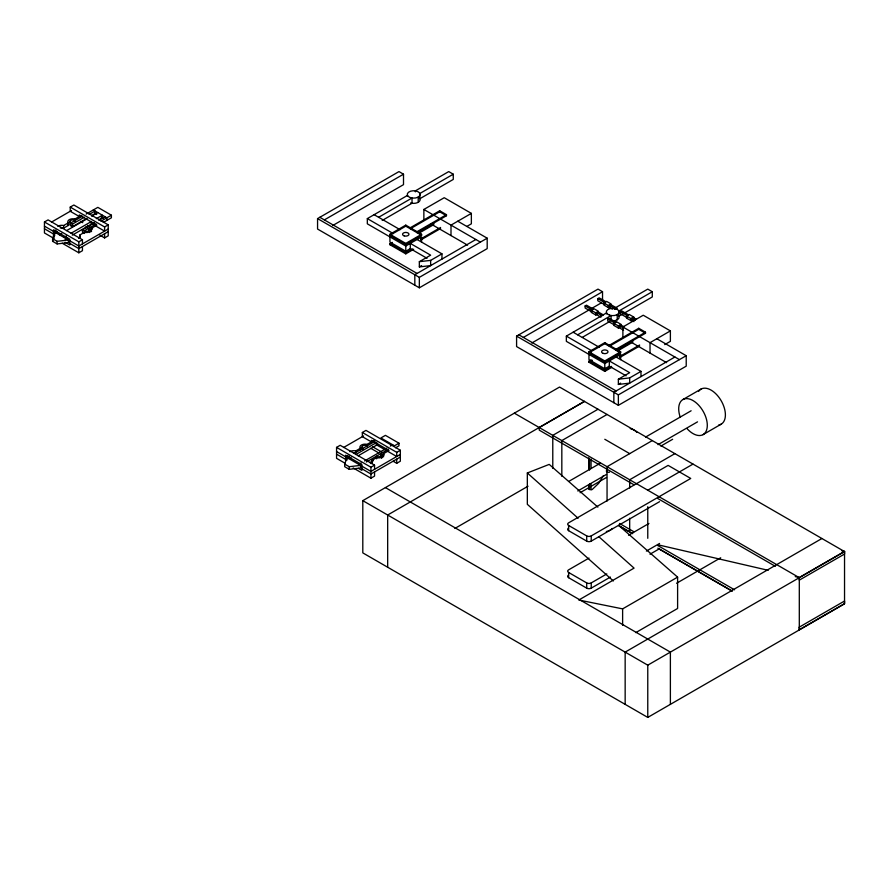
<?xml version="1.0" encoding="UTF-8"?>
<svg xmlns="http://www.w3.org/2000/svg" width="889" height="889" viewBox="0 0 889 889"><rect width="100%" height="100%" fill="white"/><g stroke="black" fill="none" stroke-linecap="round" stroke-linejoin="round"><path stroke-width="1.33" d="M844.55 551.413L799.311 577.528L799.311 580.139L844.55 554.025L844.55 551.413L841.839 550.791M52.595 238.697L57.118 241.308L68.42 240.008L68.42 242.619L57.118 243.919L52.595 241.308L52.595 238.697L54.851 232.173L78.832 246.009L108.225 229.04M52.595 241.308L54.851 234.785M346.966 460.169L346.966 457.557L360.534 465.392L360.534 468.003L349.221 469.314L344.699 466.703L344.699 464.091L346.966 457.557L349.299 456.201M607.076 468.959L606.442 470.759A2.234 1.289 0 0 0 607.22 472.003A2.234 1.289 0 0 0 609.487 472.203M603.431 475.604L598.63 483.394L592.274 489.439A1.278 0.733 0 0 1 591.063 489.672L589.54 489.506A1.278 0.733 0 0 1 588.785 488.317L588.785 485.538M53.929 238.43L44.45 232.951L44.45 221.983L48.073 219.894L82.444 239.741L82.444 243.919M70.231 207.104L104.613 226.951L104.613 231.129L95.568 225.906L95.568 224.339L79.277 214.938L79.277 216.505L70.231 211.282L70.231 207.104L73.854 205.015L108.225 224.861L108.225 235.829L104.613 237.919L99.868 235.174M51.506 222.094L71.498 210.549M55.785 230.062L53.496 231.384L44.45 226.162M57.774 226.317A5.123 2.956 0 0 1 63.641 225.528L68.231 222.883A5.123 2.956 0 0 1 69.331 219.639A5.123 2.956 0 0 1 74.943 219.005L81.088 215.46M86.778 218.438L72.498 226.684L70.687 225.639L70.687 223.028L82.588 216.16M86.155 214.093L97.823 207.359L111.392 215.194L111.392 217.805L103.302 222.483M60.285 228.017A5.123 2.956 0 0 1 63.641 228.14L68.231 225.495L68.231 222.883M75.209 221.561L75.209 220.416A3.2 1.845 0 0 0 70.687 220.416A3.2 1.845 0 0 0 70.687 223.028L72.498 224.072L84.399 217.205M89.156 214.449L95.112 211.015L95.112 213.627L91.545 215.694M59.374 234.785L61.786 233.396M66.586 230.618L87.011 218.827M91.823 216.049L97.823 212.582M63.897 237.396L66.308 236.007M71.109 233.229L91.534 221.439M96.345 218.661L102.346 215.194L102.346 217.805L98.746 219.883M65.097 239.308L67.508 237.93M72.309 235.152L93.934 222.661M96.156 223.995L84.255 230.862L84.255 233.474L82.444 232.429L82.444 229.818L94.345 222.95M99.112 220.194L105.069 216.76M100.924 221.239L111.392 215.194M78.565 238.319A5.123 2.956 0 0 0 79.921 234.929L84.522 232.285A5.123 2.956 0 0 0 90.133 231.651A5.123 2.956 0 0 0 91.234 228.406L96.912 225.128M89.022 230.729L92.589 228.662M44.45 221.983L78.832 241.83L82.444 239.741M104.613 226.951L108.225 224.861M108.225 231.651L78.832 248.62L69.775 243.397M62.23 243.219L78.832 252.798L82.444 250.709L82.444 246.531M457.791 221.217L487.194 238.185L487.194 248.631L419.341 287.803L317.562 229.051L317.562 218.605L398.983 171.588L403.506 174.2L403.506 184.656L332.742 225.506M324.352 219.905L403.506 174.2M421.597 242.108L421.597 236.885L405.773 246.02L367.324 223.828L367.324 218.605L407.506 195.402L407.506 196.38M378.625 217.294L412.029 198.014L412.029 203.237L382.203 220.45M453.268 174.2L419.864 193.491L419.864 198.714L453.268 179.434L453.268 174.2L448.745 171.588L415.341 190.879L415.341 191.857M423.864 219.905L423.864 209.46L444.222 197.714L471.359 213.382L471.359 223.828L466.836 226.439M389.938 234.274L405.773 225.128L421.597 234.274L421.597 235.318L405.773 244.453L389.938 235.318L389.938 234.274L405.773 243.408L421.597 234.274M389.938 235.318L405.773 226.173L421.597 235.318M439.699 210.771L410.296 227.74L410.296 228.784L439.699 211.815L446.478 215.727L446.478 214.682L439.699 210.771L439.699 211.815M413.685 249.287L405.773 253.854L389.938 244.719L389.938 243.675L392.193 242.364M389.938 244.719L392.193 243.408M446.478 214.682L417.074 231.662L417.074 232.707L446.478 215.727M418.53 232.396L433.81 223.561M418.53 233.44L433.81 224.606M420.608 239.019L440.6 227.484M420.608 240.063L440.6 228.529M389.938 236.885L389.938 242.108L405.773 251.243L410.296 248.631L427.053 258.31M471.359 213.382L451.001 225.128L451.001 235.574M389.938 243.675L405.773 252.809L412.552 248.898M441.955 259.077L441.955 253.854L430.643 260.388L430.643 265.611L419.341 266.911L419.341 261.688L430.643 255.165L410.296 243.408L410.296 248.631M419.341 266.911L421.597 265.611M475.882 239.497L414.819 274.745L414.819 285.191M317.562 218.605L419.341 277.357L487.194 238.185M656.815 338.731L686.219 355.711L686.219 366.157L618.366 405.328L516.587 346.566L516.587 336.12L598.008 289.114L602.531 291.725L602.531 300.86M523.377 337.431L602.531 291.725M344.854 463.136L336.564 458.346L336.564 447.378L340.176 445.289L374.558 465.136L374.558 469.314M362.345 432.487L396.727 452.334L396.727 456.513L387.671 451.29L387.671 449.723L371.391 440.322L371.391 441.889L362.345 436.666L362.345 432.487L365.968 430.398L400.339 450.245L400.339 461.213L396.727 463.302L393.16 461.247M585.118 305.96L591.907 309.872L591.907 311.961L585.118 308.05L585.118 305.96L586.473 305.171L593.263 309.094M597.786 298.648L604.576 302.56L604.576 304.649L597.786 300.738L597.786 298.648L599.142 297.859L605.931 301.782M343.621 447.478L363.612 435.932M531.778 343.021L601.331 302.86M591.229 310.261L593.941 308.694L598.464 311.317L595.752 312.884L591.229 310.261L591.229 312.361L595.752 314.973L597.564 313.928M603.898 302.949L606.609 301.382L611.132 303.994L608.42 305.56L603.898 302.949L603.898 305.038L608.42 307.65L610.221 306.605M347.899 455.457L345.61 456.779L336.564 451.556M349.888 451.701A5.123 2.956 0 0 1 355.744 450.923L360.345 448.267A5.123 2.956 0 0 1 361.445 445.022A5.123 2.956 0 0 1 367.057 444.389L374.102 440.322M353.989 453.501L375.036 441.344M348.321 457.824L345.61 459.391L336.564 454.168M348.777 458.602L351.111 457.257M355.789 454.546L376.847 442.389M358.134 455.813L378.025 444.333M620.633 359.623L620.633 354.4L604.798 363.545L566.349 341.343L566.349 336.12L606.531 312.917L606.531 313.895M577.661 334.82L611.054 315.528L611.054 319.451M652.293 291.725L618.888 311.006L618.888 316.228L652.293 296.948L652.293 291.725L647.77 289.114L614.366 308.394L614.366 309.372M607.743 319.018L614.521 322.929L614.521 325.018L607.743 321.107L607.743 319.018L609.098 318.229L615.877 322.151M620.4 311.706L627.19 315.617L627.19 317.706L620.4 313.795L620.4 311.706L621.755 310.917L628.545 314.839M358.723 464.347L361.067 463.002M364.579 460.969L386.804 448.134M390.315 446.111L392.649 444.767M366.379 462.013L388.615 449.178M398.983 443.2L394.46 445.811L380.892 437.966L385.415 435.354L398.983 443.2L398.983 445.811L395.594 447.767M582.428 337.287L609.865 321.44M370.935 463.569A5.123 2.956 0 0 0 372.035 460.324L376.636 457.668A5.123 2.956 0 0 0 382.248 457.035A5.123 2.956 0 0 0 383.337 453.79L389.026 450.512M369.891 462.602L373.402 460.58M380.425 456.524L383.937 454.501M613.843 323.329L616.555 321.762L621.078 324.374L618.366 325.941L613.843 323.329L613.843 325.418L618.366 328.03L620.178 326.985M632.846 319.673L631.034 320.718L626.512 318.106L626.512 316.017L629.223 314.45L633.746 317.062L633.746 319.151M336.564 447.378L370.935 467.225L374.558 465.136M396.727 452.334L400.339 450.245M626.512 316.017L631.034 318.629L633.746 317.062M400.339 454.423L370.935 471.403L361.89 466.18M622.889 337.431L622.889 326.985L643.247 315.228L670.384 330.897L670.384 341.343L664.728 344.61M400.339 457.035L370.935 474.015L361.89 468.792M588.963 351.788L604.798 342.654L620.633 351.788L620.633 352.833L604.798 361.979L588.963 352.833L588.963 351.788L604.798 360.934L620.633 351.788M353.155 467.925L370.935 478.193L374.558 476.104L374.558 471.926M588.963 352.833L604.798 343.699L620.633 352.833M591.229 353.1L588.963 354.4L588.963 359.623L604.798 368.768L609.321 366.157L626.078 375.836M638.724 328.285L609.321 345.265L609.321 346.31L638.724 329.33L645.503 333.253L645.503 332.208L638.724 328.285L638.724 329.33M611.588 367.457L604.798 371.38L588.963 362.234L588.963 361.19L591.229 359.889M588.963 362.234L592.363 360.278M645.503 332.208L616.11 349.177L616.11 350.222L645.503 333.253M616.377 350.588L632.846 341.087M617.555 350.955L632.846 342.132M362.801 500.651L559.559 387.048L844.539 551.569L844.539 603.809L647.77 717.412L362.801 552.88L362.801 500.651L647.77 665.172L844.539 551.569M619.633 356.545L639.624 344.999M619.633 357.589L639.624 346.043M670.384 330.897L650.026 342.654L650.026 353.1M588.963 361.19L604.798 370.335L611.588 366.412M640.98 376.603L640.98 371.38L629.679 377.903L629.679 383.126L618.366 384.437L618.366 379.214L629.679 372.68L609.321 360.934L609.321 366.157M584.44 401.406L387.671 515.009L387.671 567.238M584.462 401.417L539.234 427.542L539.234 430.143L633.913 484.749M618.366 384.437L620.633 383.126M674.907 357.011L613.843 392.271L613.843 402.717M516.587 336.12L618.366 394.883L686.219 355.711M598.008 409.24L552.78 435.354L552.78 468.347M607.054 414.463L561.826 440.577L561.826 476.315M454.868 528.455L528.055 486.194M683.03 399.483L701.121 389.038M569.004 481.282L600.131 463.313M645.636 437.044L691.131 410.774M652.293 440.577L607.054 466.703L607.054 501.063M577.794 490.984L606.531 474.393M658.016 444.667L697.532 421.853M580.106 492.706L606.509 477.46M660.871 446.078L672.651 439.277M702.977 434.677L721.068 424.231M674.907 453.634L629.679 479.76L629.679 488.005M647.77 490.206L692.998 464.091M568.616 525.455L586.707 535.9A3.2 1.845 0 0 0 591.229 535.9L690.742 478.449L668.128 465.392L568.616 522.843A3.2 1.845 0 0 0 568.616 525.455L568.616 530.677L586.707 541.123A3.2 1.845 0 0 0 591.229 541.123L659.571 501.674M588.996 558.092L568.616 569.849A3.2 1.845 0 0 0 568.616 572.46L568.616 577.694L586.707 588.14A3.2 1.845 0 0 0 591.229 588.14L610.41 577.061M628.556 535.245L648.937 523.477M568.616 572.46L586.707 582.917A3.2 1.845 0 0 0 591.229 582.917L606.809 573.916M646.381 551.069L659.571 543.457M649.981 554.214L659.571 548.68M598.842 536.712L634.068 568.115L578.806 600.019L622.622 608.876L677.607 577.139L618.588 525.31M676.573 583.262L720.712 557.781M635.779 632.624L677.607 608.476L677.607 577.139M821.914 538.512L625.156 652.115L625.156 704.344M613.343 580.973L527.333 504.319L527.333 472.981L549.213 464.391L597.886 507.119M419.341 261.688L430.643 260.388M618.366 379.214L629.679 377.903M344.699 464.091L349.221 466.703L360.534 465.392M658.593 544.935L768.196 570.316M795.255 576.583L799.311 577.528M610.454 304.394L617.233 308.305M633.068 317.451L636.457 319.407M615.877 309.094L609.098 305.171L609.098 307.261L612.488 309.216M635.102 320.196L631.712 318.229L631.712 320.318L633.968 321.629M423.864 209.46L480.404 242.108M597.786 311.706L603.442 314.973M620.4 324.763L623.8 326.719M622.889 326.985L679.429 359.623M602.086 315.751L596.43 312.483L596.43 314.573L600.953 317.184M623.567 328.152L619.044 325.541L619.044 327.63L623.567 330.241M430.943 223.995L467.592 245.153M629.968 341.509L666.617 362.668M618.366 353.1L620.633 354.4M374.102 214.682L400.061 229.673M417.074 239.497L441.955 253.854M573.138 332.208L599.097 347.188M616.11 357.011L640.98 371.38M367.324 218.605L393.282 233.585M566.349 336.12L591.129 350.433M319.829 217.294L417.074 273.445M518.854 334.82L616.11 390.96M604.798 439.277L629.679 453.634M514.331 413.163L799.3 577.683L799.3 629.923M657.882 498.573L775.341 566.315M93.301 209.971L106.869 217.805L106.869 220.416M94.434 213.238L96.69 214.538M101.224 217.149L103.48 218.461M619.511 523.454L633.89 531.755M657.871 545.579L734.57 589.807M618.966 525.799L629.679 531.989L629.679 518.243M658.593 548.68L731.958 591.041M619.511 526.066L632.69 533.667M657.86 548.18L732.18 591.041M91.045 223.295L93.367 224.639M80.443 221.35L82.766 222.695M87.422 225.384L89.745 226.728M85.644 226.962L88.011 228.34M82.444 229.818L84.255 230.862A3.2 1.845 0 0 0 88.778 230.862A3.2 1.845 0 0 0 88.778 228.251L88.778 229.395M44.45 228.773L53.496 233.996L57.118 231.907L57.118 233.474M65.13 242.286L69.775 244.964L69.775 239.219L53.496 229.818L53.496 235.563M376.169 444.644L385.482 450.023M372.558 446.734L381.859 452.112M370.646 448.245L378.936 453.034M381.314 454.401L383.681 455.779M358.4 468.336L361.89 470.359L361.89 464.614L345.61 455.212L345.61 460.958M385.415 487.594L670.384 652.115L670.384 704.344M527.333 472.981L578.117 518.243M647.77 506.697L647.77 538.312M647.77 665.172L647.77 717.412M631.034 318.629L631.034 320.718M622.622 608.876L622.622 625.234M618.366 325.941L618.366 328.03M618.366 394.883L618.366 405.328M617.233 314.573L617.233 319.796M608.42 305.56L608.42 307.65M604.798 342.654L604.798 343.699M604.798 360.934L604.798 361.979M604.798 363.545L604.798 368.768M604.798 370.335L604.798 371.38M595.752 312.884L595.752 314.973M591.229 535.9L591.229 541.123M591.229 582.917L591.229 588.14M591.063 459.124L591.063 467.458M591.063 484.127L591.063 489.672M589.54 458.957L589.54 470.059M589.54 483.949L589.54 489.506M588.785 457.768L588.785 468.881M586.707 535.9L586.707 541.123M586.707 582.917L586.707 588.14M419.341 277.357L419.341 287.803M418.208 197.058L418.208 202.281A6.401 3.689 0 0 1 410.618 202.914M405.773 225.128L405.773 226.173M405.773 243.408L405.773 244.453M405.773 246.02L405.773 251.243M405.773 252.809L405.773 253.854M396.727 459.124L396.727 463.302M383.337 453.79L383.337 456.401A5.123 2.956 0 0 1 383.581 456.802M380.892 454.779L380.892 453.646A3.2 1.845 0 0 1 380.892 456.257A3.2 1.845 0 0 1 381.559 458.291M376.636 457.668L376.636 458.813M376.369 458.213L376.369 456.257A3.2 1.845 0 0 0 380.892 456.257M372.035 460.324L372.035 462.936M370.935 467.225L370.935 478.193M367.324 446.945L367.324 445.811A3.2 1.845 0 0 0 362.801 445.811A3.2 1.845 0 0 0 362.801 448.423L362.801 449.556M367.057 444.389L367.057 445.856M360.345 448.267L360.345 450.223M355.744 450.923L355.744 452.879M349.221 466.703L349.221 469.314M104.613 233.74L104.613 237.919M91.234 228.406L91.234 231.018A5.123 2.956 0 0 1 91.545 231.629M84.522 232.285L84.522 233.418M79.921 234.929L79.921 237.552A5.123 2.956 0 0 1 80.054 237.741M78.832 241.83L78.832 252.798M74.943 219.005L74.943 220.961M72.498 224.072L72.498 226.684M63.641 225.528L63.641 228.14M57.118 241.308L57.118 243.919M360.034 450.267A5.123 2.956 0 0 1 362.301 447.234M353.544 453.301A5.123 2.956 0 0 1 355.055 453.39M612.243 528.444A9.59 5.545 0 0 1 606.354 531.522M568.616 530.677A3.2 1.845 0 0 1 568.616 528.066M568.616 577.694A3.2 1.845 0 0 1 568.616 575.072M630.234 428.576A12.79 7.39 0 0 1 636.891 432.421M680.207 417.074A20.225 11.679 60 0 1 690.553 399.394A20.225 11.679 60 0 1 707.2 427.253A20.225 11.679 60 0 1 687.275 428.909M698.576 391.416A20.225 11.679 60 0 1 720.89 400.25A20.225 11.679 60 0 1 718.779 424.998M618.333 315.417A6.401 3.689 0 0 1 612.777 320.885M419.197 197.791A6.401 3.689 0 0 1 418.286 202.236M361.923 449.345A3.2 1.845 0 0 1 362.256 448.823M70.687 225.639A3.2 1.845 0 0 1 70.687 223.028M89.311 231.273A3.2 1.845 0 0 1 89.645 232.551M56.929 232.018A5.123 2.956 0 0 1 56.552 231.196M68.231 225.495A5.123 2.956 0 0 1 67.864 224.661M68.009 223.55A5.123 2.956 0 0 1 70.509 221.739M799.3 627.134L799.289 629.745L844.528 603.631L844.528 601.02L799.3 627.134M603.198 353.389A3.2 1.845 0 0 0 607.998 351.788A3.2 1.845 0 0 0 603.198 350.188A3.2 1.845 0 0 0 603.198 353.389M609.465 315.139A6.401 3.689 0 0 0 619.111 311.995A6.401 3.689 0 0 0 609.565 308.75A6.401 3.689 0 0 0 609.465 315.139M404.173 235.874A3.2 1.845 0 0 0 408.962 234.274A3.2 1.845 0 0 0 404.173 232.674A3.2 1.845 0 0 0 404.173 235.874M410.429 197.625A6.401 3.689 0 0 0 420.086 194.48A6.401 3.689 0 0 0 410.54 191.224A6.401 3.689 0 0 0 410.429 197.625"/></g></svg>
